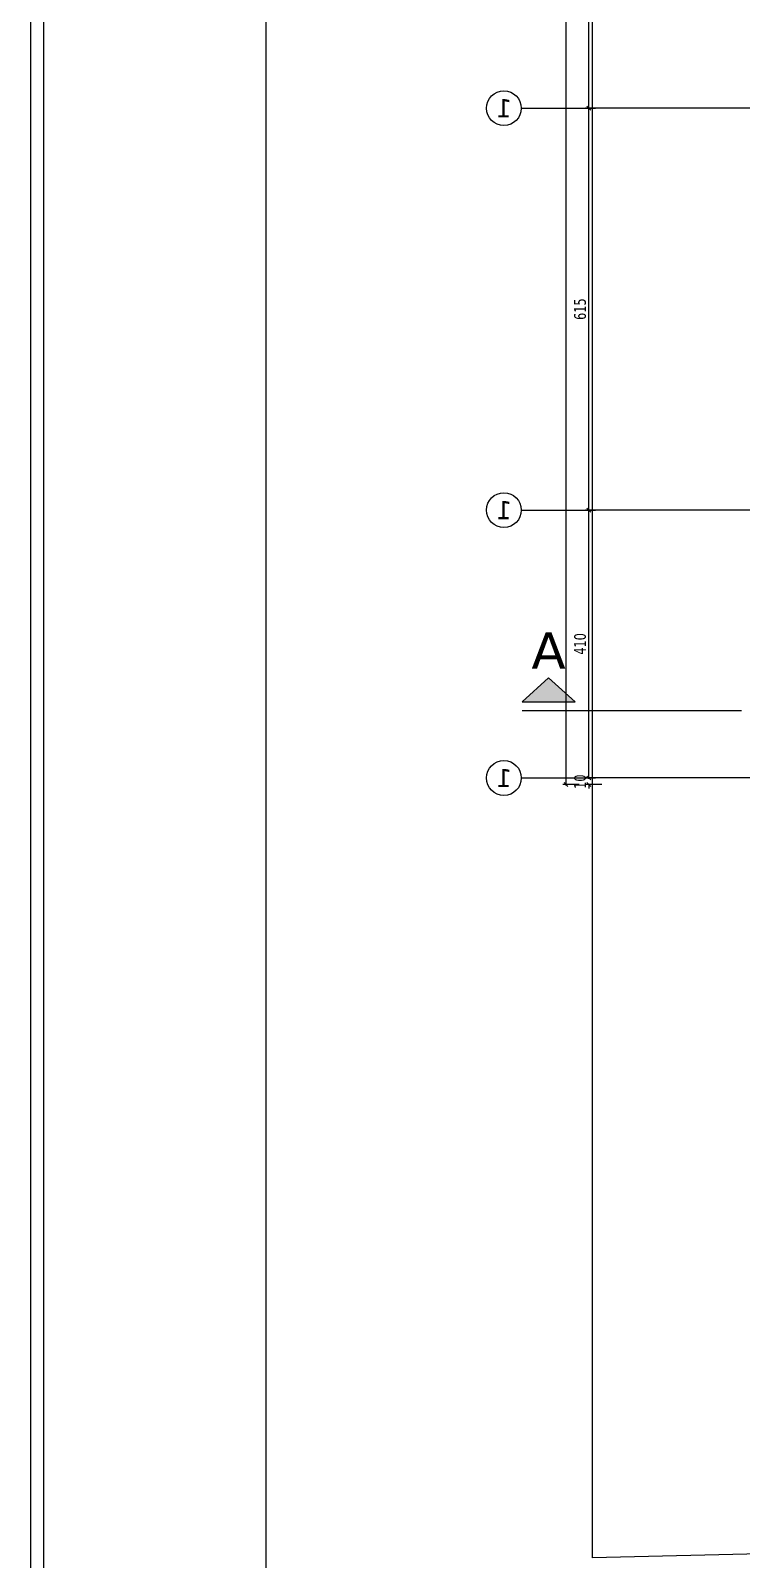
# Model space of a CAD drawing. Header units: millimetres. Extents: x 43168.9 to 43194.6, y -25545.1 to -25543.4.
# Drawn here: x 43173.6519 to 43173.8696, y -25544.7881 to -25544.3202 of the extents above; entities that cross this region are included whole.
import ezdxf
from ezdxf.enums import TextEntityAlignment as Align

# ---------------------------------------------------------------- set-up
doc = ezdxf.new("R2010")
doc.units = ezdxf.units.MM
doc.header["$LTSCALE"] = 200
doc.linetypes.add('DASHDOT', pattern=[1, 0.5, -0.25, 0, -0.25])
doc.linetypes.add('DASHDOT2', pattern=[0.5, 0.25, -0.125, 0, -0.125])
for name, color, linetype in [('aks_sgh', 5, 'DASHDOT2'), ('arsasiniri_sgh', 10, 'Continuous'), ('olcuaks_sgh', 41, 'Continuous'), ('pafta_sgh', 11, 'Continuous'), ('yapi-yaklasma_sgh', 41, 'DASHDOT')]:
    doc.layers.add(name, color=color, linetype=linetype)
doc.styles.add('dim', font='VERDANA.TTF', dxfattribs={"width": 0.7})
doc.styles.add('text1', font='VERDANA.TTF')

msp = doc.modelspace()

# ---------------------------------------------------------------- hatches: boundary and pattern name
msp.add_hatch(color=256).paths.add_polyline_path([(43173.80243, -25544.52557), (43173.81867, -25544.52557), (43173.81055, -25544.51829)])

# ---------------------------------------------------------------- linework, layer by layer
for p, q in [((43173.8022, -25544.34392), (43173.82488, -25544.34392)), ((43173.8022, -25544.46692), (43173.82488, -25544.46692)), ((43173.81055, -25544.51829), (43173.80243, -25544.52557)), ((43173.81867, -25544.52557), (43173.81055, -25544.51829)), ((43173.80243, -25544.52557), (43173.81867, -25544.52557)), ((43173.8022, -25544.54892), (43173.82488, -25544.54892))]:
    msp.add_line(p, q)
at = {"color": 0, "linetype": 'ByBlock', "lineweight": -2}
for p, q in [((43173.82348, -25544.34452), (43173.82228, -25544.34332)), ((43173.82228, -25544.34332), (43173.82348, -25544.34452)), ((43173.82348, -25544.46752), (43173.82228, -25544.46632)), ((43173.82228, -25544.46632), (43173.82348, -25544.46752)), ((43173.81528, -25544.55032), (43173.81648, -25544.55152)), ((43173.82228, -25544.54832), (43173.82348, -25544.54952)), ((43173.82228, -25544.54832), (43173.82348, -25544.54952)), ((43173.82348, -25544.55152), (43173.82228, -25544.55032))]:
    msp.add_line(p, q, dxfattribs=at)
at = {"linetype": 'DASHDOT'}
msp.add_line((43173.86963, -25544.52837), (43173.80243, -25544.52837), dxfattribs=at)
at = {"linetype": 'Continuous'}
for centre in [(43173.79688, -25544.34392), (43173.79688, -25544.46692), (43173.79688, -25544.54892)]:
    msp.add_circle(centre, 0.00532, dxfattribs=at)
at = {"layer": 'aks_sgh'}
for p, q in [((43174.62688, -25544.34392), (43173.82488, -25544.34392)), ((43174.62688, -25544.46692), (43173.82488, -25544.46692)), ((43174.62688, -25544.54892), (43173.82488, -25544.54892))]:
    msp.add_line(p, q, dxfattribs=at)
at = {"layer": 'arsasiniri_sgh', "color": 14}
msp.add_line((43173.724, -25544.89), (43173.724, -25543.58847), dxfattribs=at)
at = {"layer": 'olcuaks_sgh'}
for p, q in [((43173.81588, -25543.83767), (43173.81588, -25544.55117)), ((43173.82288, -25544.34417), (43173.82288, -25544.22367)), ((43173.82688, -25544.34392), (43173.82188, -25544.34392)), ((43173.82688, -25544.34392), (43173.82188, -25544.34392)), ((43173.82288, -25544.46717), (43173.82288, -25544.34367)), ((43173.82688, -25544.46692), (43173.82188, -25544.46692)), ((43173.82688, -25544.46692), (43173.82188, -25544.46692)), ((43173.82288, -25544.54917), (43173.82288, -25544.46667)), ((43173.81988, -25544.55092), (43173.81488, -25544.55092)), ((43173.82688, -25544.54892), (43173.82188, -25544.54892)), ((43173.82688, -25544.54892), (43173.82188, -25544.54892)), ((43173.82688, -25544.55092), (43173.82188, -25544.55092)), ((43173.82288, -25544.54892), (43173.82288, -25544.54772)), ((43173.82288, -25544.55092), (43173.82288, -25544.55212))]:
    msp.add_line(p, q, dxfattribs=at)
at = {"layer": 'pafta_sgh'}
for p, q in [((43173.65188, -25543.526), (43173.65188, -25544.954)), ((43173.65588, -25543.53), (43173.65588, -25544.95))]:
    msp.add_line(p, q, dxfattribs=at)
at = {"layer": 'yapi-yaklasma_sgh'}
for p, q in [((43173.824, -25544.78759), (43173.824, -25543.79476)), ((43173.824, -25544.78759), (43173.824, -25543.79476)), ((43174.61894, -25544.76867), (43173.824, -25544.78759)), ((43174.61894, -25544.76867), (43173.824, -25544.78759))]:
    msp.add_line(p, q, dxfattribs=at)

# ---------------------------------------------------------------- texts
at = {"linetype": 'Continuous', "style": 'text1', "text_generation_flag": 4}
for p in [(43173.79688, -25544.34392), (43173.79688, -25544.46692), (43173.79688, -25544.54892)]:
    msp.add_attdef('1', text='', height=0.0056, rotation=180, dxfattribs=at).set_placement(p, align=Align.MIDDLE)
at = {"linetype": 'Continuous', "style": 'text1'}
msp.add_attdef('A', text='A', height=0.0112, dxfattribs=at).set_placement((43173.81055, -25544.50989), align=Align.MIDDLE)
at = {"layer": 'olcuaks_sgh', "color": 2, "style": 'dim', "width": 0.7}
for s, p in [('615', (43173.82197, -25544.40872)), ('410', (43173.82197, -25544.51118)), ('10', (43173.82197, -25544.55224))]:
    msp.add_text(s, height=0.0036, rotation=90, dxfattribs=at).set_placement(p)

doc.saveas('drawing.dxf')
